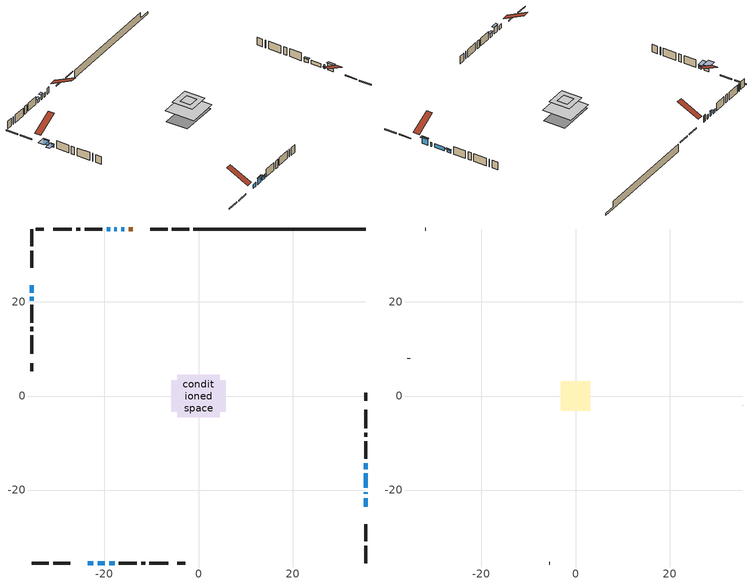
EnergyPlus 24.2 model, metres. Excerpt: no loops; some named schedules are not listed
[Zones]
conditioned space
 floor adiabatic (AdiabaticFloorConstruction): -4.49,-4.49 -4.49,4.49 4.49,4.49 4.49,-4.49 z1.1
 floor foundation (Slab1 construction): -5.79,-3.35 -5.79,3.35 5.79,3.35 5.79,-3.35 z-1.25
 wall outside (RimJoist1 construction): -2,35.5 -5.66,35.5 / -35.5,-35.5 -31.84,-35.5 / -35.5,35.5 -35.5,31.84 / 35.5,-35.5 35.5,-31.84 z1.1:1.4
 wall outside (RimJoist2 construction): -6.59,35.5 -10.26,35.5 / -30.91,-35.5 -27.24,-35.5 / -35.5,30.91 -35.5,27.24 / 35.5,-30.91 35.5,-27.24 z1.1:1.4
 wall outside (AdiabaticWallConstruction 1): -13.99,35.5 -14.85,35.5 z1.1:3.13
 wall outside (AdiabaticWallConstruction): -35.5,23.52 -35.5,21.99 z1.1:2.62; 35.5,-23.52 35.5,-21.69 / -21.41,-35.5 -19.88,-35.5 z1.1:3.13; 35.5,-20.76 35.5,-20.43 / 35.5,-19.51 35.5,-16.45 / -15.77,35.5 -16.43,35.5 / -23.52,-35.5 -22.33,-35.5 z1.1:2.32; -17.35,35.5 -17.86,35.5 z1.1:2.63; -35.5,21.06 -35.5,20.3 / -18.79,35.5 -19.55,35.5 z1.1:2.02; -18.95,-35.5 -17.83,-35.5 z1.1:2.22; 35.5,-15.53 35.5,-14.31 z1.1:2.12
 wall outside (Wall1 construction): -20.48,35.5 -24.23,35.5 / -16.9,-35.5 -13.15,-35.5 / -35.5,19.37 -35.5,15.62 / 35.5,-13.38 35.5,-9.63 z1.1:3.54
 wall outside (Wall2 construction): -25.16,35.5 -26.04,35.5 / -12.22,-35.5 -11.35,-35.5 / -35.5,14.69 -35.5,13.81 / 35.5,-8.7 35.5,-7.82 z1.1:3.54
 wall outside (Wall3 construction): -26.97,35.5 -30.91,35.5 / -10.42,-35.5 -6.47,-35.5 / -35.5,12.88 -35.5,8.94 / 35.5,-6.89 35.5,-2.95 z1.1:3.54
 wall outside (Wall5 construction): -32.85,35.5 -34.57,35.5 / -4.54,-35.5 -2.81,-35.5 / -35.5,7 -35.5,5.28 / 35.5,-1.01 35.5,0.71 z1.1:3.54
 wall foundation (FoundationWall1 construction): -1.07,35.5,-1.25 -1.07,35.5,1.1 31.84,35.5,1.1 31.84,35.5,-0.64 35.5,35.5,-0.64 35.5,35.5,-1.25
 window (WindowConstruction): -35.5,23.52 -35.5,21.99 z1.1:2.62
 window (WindowConstruction 7): 35.5,-23.52 35.5,-21.69 z1.1:3.13
 window (WindowConstruction 8): 35.5,-20.76 35.5,-20.43 z1.1:2.32
 window (WindowConstruction 9): 35.5,-19.51 35.5,-16.46 z1.1:2.32
 window (WindowConstruction 10): -15.77,35.5 -16.42,35.5 z1.1:2.32
 window (WindowConstruction 11): -23.52,-35.5 -22.33,-35.5 z1.1:2.32
 window (WindowConstruction 1): -17.35,35.5 -17.86,35.5 z1.1:2.62
 window (WindowConstruction 2): -21.4,-35.5 -19.88,-35.5 z1.1:3.13
 window (WindowConstruction 3): -35.5,21.06 -35.5,20.3 z1.1:2.01
 window (WindowConstruction 4): -18.79,35.5 -19.55,35.5 z1.1:2.01
 window (WindowConstruction 5): -18.95,-35.5 -17.83,-35.5 z1.1:2.22
 window (WindowConstruction 6): 35.5,-15.53 35.5,-14.31 z1.1:2.12
 door (Door): -13.99,35.5 -14.85,35.5 z1.1:3.13
 ceiling adiabatic (AdiabaticFloorConstruction): 4.49,-4.49 4.49,4.49 -4.49,4.49 -4.49,-4.49 z1.1
attic - vented
 floor to conditioned space (Floor1 construction Reversed): -1.58,-1.58 -1.58,1.58 1.58,1.58 1.58,-1.58 z3.54
 floor to conditioned space (Floor2 construction Reversed): -3.16,-3.16 -3.16,3.16 3.16,3.16 3.16,-3.16 z3.54
 wall outside (Wall4 construction): -31.84,35.5 -31.92,35.5 / -5.54,-35.5 -5.47,-35.5 / -35.5,8.01 -35.5,7.93 / 35.5,-2.02 35.5,-1.94 z1.1:3.54
 roof outside (Roof1 construction): -13.06,35.5,3.54 -13.06,28.82,6.88 -11.19,28.82,6.88 -11.19,35.5,3.54; -24.45,-35.5,3.54 -24.45,-28.82,6.88 -26.31,-28.82,6.88 -26.31,-35.5,3.54; -35.5,24.45,3.54 -28.82,24.45,6.88 -28.82,26.31,6.88 -35.5,26.31,3.54; 35.5,-24.45,3.54 28.82,-24.45,6.88 28.82,-26.31,6.88 35.5,-26.31,3.54
shading: -35.5,21.79 -35.5,23.72 -37.94,23.72 -37.94,21.79 z2.83; 35.5,-21.49 35.5,-23.72 36.11,-23.72 36.11,-21.49 z3.33; -18.06,35.5 -17.15,35.5 -17.15,36.11 -18.06,36.11 z2.83; -19.68,-35.5 -21.61,-35.5 -21.61,-36.11 -19.68,-36.11 z3.33; -35.5,20.1 -35.5,21.26 -37.94,21.26 -37.94,20.1 z2.22; -19.75,35.5 -18.59,35.5 -18.59,36.11 -19.75,36.11 z2.22; -17.63,-35.5 -19.15,-35.5 -19.15,-36.11 -17.63,-36.11 z2.42; 35.5,-14.11 35.5,-15.73 36.11,-15.73 36.11,-14.11 z2.32
[Building]
Building 1: Terrain=Suburbs
[Site:Location]
Windsor AP_ON: Latitude {deg}=42.28; Longitude {deg}=-82.96; Time Zone {hr}=-5; Elevation {m}=190; Keep Site Location Information=Yes
[Site:GroundTemperature:Shallow]
6.34957, 4.46684, 4.31606, 5.20952, 8.79623, 12.3662, 15.4612, 17.4219, 17.5884, 15.9938, 12.9777, 9.51722
[Site:WaterMainsTemperature]
Calculation Method=Schedule; Temperature Schedule=mains temperature schedule
[Material] Roughness=Rough; Thermal Absorptance=0.9
Name | Thickness {m} | Conductivity {W/m-K} | Density {kg/m3} | Specific Heat {J/kg-K} | Solar Absorptance | Visible Absorptance
asphalt or fiberglass shingles | 0.00635 | 0.162714 | 1121.4 | 1465.45 | 0.4 | 0.4
ceiling loosefill ins | 0.0846667 | 0.0480833 | 16.02 | 1046.75 | 0.7 | 0.7
ceiling stud and cavity | 0.1397 | 0.112855 | 65.682 | 1177.47 | 0.7 | 0.7
ceiling stud and cavity 1 | 0.1397 | 0.112375 | 65.682 | 1177.47 | 0.7 | 0.7
concrete 4.0 in. | 0.1016 | 1.803125 | 2242.8 | 837.4 | 0.7 | 0.7
concrete 8.0 in. | 0.2032 | 1.803125 | 2242.8 | 837.4 | 0.7 | 0.7
door material | 0.04445 | 0.053851 | 512.64 | 1214.23 | 0.7 | 0.7
exterior vertical ins | 0.0451399 | 0.029427 | 32.04 | 1214.23 | 0.7 | 0.7
floor covering | 0.0127 | 0.0433444 | 54.468 | 1339.84 | 0.6 | 0.6
floor rigid ins; wall rigid ins | 0.512978 | 0.029427 | 32.04 | 1214.23 | 0.7 | 0.7
floor stud and cavity | 0.1397 | 1.75129 | 37.0049 | 1207.88 | 0.7 | 0.7
furniture material conditioned space 1 | 0.1524 | 0.115458 | 640.8 | 1214.23 | 0.6 | 0.6
gypsum board | 0.0127 | 0.160291 | 801 | 837.4 | 0.6 | 0.6
gypsum board 1 | 0.0127 | 0.160291 | 801 | 837.4 | 0.7 | 0.7
osb sheathing 0.5 in. | 0.0127 | 0.115458 | 512.64 | 1214.23 | 0.7 | 0.7
osb sheathing 0.75 in. | 0.01905 | 0.115458 | 512.64 | 1214.23 | 0.7 | 0.7
osb sheathing 2.0 in. | 0.0508 | 0.115458 | 512.64 | 1214.23 | 0.7 | 0.7
rim joist rigid ins | 0.051816 | 0.029427 | 32.04 | 1214.23 | 0.7 | 0.7
rim joist stud and cavity | 0.0508 | 0.273253 | 125.044 | 1163.47 | 0.6 | 0.6
rim joist stud and cavity 1 | 0.0508 | 0.0293018 | 125.044 | 1163.47 | 0.6 | 0.6
wall stud and cavity | 0.1397 | 0.0839559 | 139.0536 | 1170.24 | 0.7 | 0.7
wall stud and cavity 1 | 0.1397 | 0.100811 | 139.0536 | 1170.24 | 0.7 | 0.7
wall stud and cavity 2 | 0.1397 | 0.0961679 | 139.0536 | 1170.24 | 0.7 | 0.7
wall stud and cavity 3 | 0.0889 | 6.1454 | 50.32683 | 1063.81 | 0.6 | 0.6
wall stud and cavity 4 | 0.1397 | 0.100653 | 139.0536 | 1170.24 | 0.7 | 0.7
wall stud and cavity 5 | 0.0889 | 0.380278 | 52.3479 | 1209.89 | 0.7 | 0.7
wall stud and cavity 6 | 0.0889 | 0.391764 | 83.0341 | 1211.67 | 0.7 | 0.7
wood siding | 0.0254 | 0.102417 | 544.68 | 1172.36 | 0.4 | 0.4
wood siding 1 | 0.00254 | 0.102417 | 544.68 | 1172.36 | 0.4 | 0.4
wood siding 2; wood siding 3; wood siding 4 | 0.0254 | 0.102417 | 544.68 | 1172.36 | 0.7 | 0.7
[WindowMaterial:SimpleGlazingSystem]
Name | U-Factor {W/m2-K} | Solar Heat Gain Coefficient
WindowMaterial | 2.92871 | 0.44
WindowMaterial 1 | 2.89521 | 0.51
WindowMaterial 2 | 2.96164 | 0.43
WindowMaterial 3 | 2.91622 | 0.48
WindowMaterial 4 | 2.909975 | 0.48
WindowMaterial 5 | 2.88272 | 0.52
WindowMaterial 6 | 3.0082 | 0.36
WindowMaterial 7 | 2.95313 | 0.43
[Construction]
AdiabaticFloorConstruction: floor stud and cavity, floor rigid ins, osb sheathing 0.75 in., floor covering
AdiabaticWallConstruction: wood siding 3, wall rigid ins, wall stud and cavity 5, gypsum board
AdiabaticWallConstruction 1: wood siding 4, wall rigid ins, wall stud and cavity 5, gypsum board
Door: door material
Floor1 construction Reversed: gypsum board, ceiling stud and cavity, ceiling loosefill ins
Floor2 construction Reversed: gypsum board, ceiling stud and cavity 1, ceiling loosefill ins
FoundationWall1 construction: concrete 8.0 in., gypsum board 1
furniture construction conditioned space 1: furniture material conditioned space 1
PartitionWallConstruction: gypsum board, wall stud and cavity 6, gypsum board
RimJoist1 construction: wood siding 2, rim joist rigid ins, osb sheathing 2.0 in., rim joist stud and cavity
RimJoist2 construction: wood siding 2, osb sheathing 2.0 in., rim joist stud and cavity 1
Roof1 construction: asphalt or fiberglass shingles
Slab1 construction: concrete 4.0 in.
Wall1 construction: wood siding, osb sheathing 0.5 in., wall stud and cavity, gypsum board
Wall2 construction: wood siding, osb sheathing 0.5 in., wall stud and cavity 1, gypsum board
Wall3 construction: wood siding, osb sheathing 0.5 in., wall stud and cavity 2, gypsum board
Wall4 construction: wood siding 1, wall stud and cavity 3
Wall5 construction: wood siding, osb sheathing 0.5 in., wall stud and cavity 4, gypsum board
WindowConstruction; WindowConstruction 1: WindowMaterial
WindowConstruction 10; WindowConstruction 8: WindowMaterial 6
WindowConstruction 11: WindowMaterial 7
WindowConstruction 2: WindowMaterial 1
WindowConstruction 3; WindowConstruction 4: WindowMaterial 2
WindowConstruction 5: WindowMaterial 3
WindowConstruction 6: WindowMaterial 4
WindowConstruction 7; WindowConstruction 9: WindowMaterial 5
[Zone] Multiplier=1; Part of Total Floor Area=Yes
Name | Volume {m3}
attic - vented | 26.3128
conditioned space | 397.6
[Space]
Name | Zone | Volume {m3}
attic - vented 1 | attic - vented | 26.3128
conditioned space 1 | conditioned space | 397.6
[ZoneInfiltration:EffectiveLeakageArea]
infil attic - vented 1: Zone or Space=attic - vented 1; Schedule=Always On Discrete; Effective Air Leakage Area {cm2}=2220; Stack Coefficient=0.000401961; Wind Coefficient=1.3546e-05
[ZoneMixing]
whole house fan mix: Zone or Space=attic - vented; Schedule=Always On Continuous; Design Flow Rate Calculation Method=Flow/Zone; Design Flow Rate {m3/s}=0; Source Zone or Space=conditioned space
[SurfaceProperty:ExposedFoundationPerimeter]
Slab1: Exposed Perimeter Calculation Method=TotalExposedPerimeter; Total Exposed Perimeter {m}=36.575
[InternalMass] Zone or ZoneList=conditioned space; Space or SpaceList=conditioned space 1
Name | Construction | Surface Area {m2}
furniture mass conditioned space 1 | furniture construction conditioned space 1 | 63.28
partition wall mass | PartitionWallConstruction | 158.2
[Lights]
interior lighting: Zone or ZoneList or Space or SpaceList=conditioned space 1; Schedule=interior lighting schedule; Design Level Calculation Method=LightingLevel; Lighting Level {W}=343.2; Return Air Fraction=0; Fraction Radiant=0.6; Fraction Visible=0.2; Fraction Replaceable=1
[People]
occupants: Zone or ZoneList or Space or SpaceList=conditioned space 1; Number of People Schedule=occupants schedule; Number of People Calculation Method=People; Number of People=3; Fraction Radiant=0.314171; Sensible Heat Fraction=0.56303; Activity Level Schedule=occupants activity schedule; Carbon Dioxide Generation Rate {m3/s-W}=0; Enable ASHRAE 55 Comfort Warnings=No; Mean Radiant Temperature Calculation Type=EnclosureAveraged
[ElectricEquipment] Zone or ZoneList or Space or SpaceList=conditioned space 1; Design Level Calculation Method=EquipmentLevel
Name | Schedule | Design Level {W} | Fraction Latent | Fraction Radiant | Fraction Lost
clothes dryer | clothes dryer schedule | 140.772 | 0.015 | 0.081 | 0.85
clothes washer | clothes washer schedule | 32.1985 | 0.03 | 0.162 | 0.7
cooking range | cooking range schedule | 215.147 | 0.08 | 0.432 | 0.2
dishwasher | dishwasher schedule | 66.8632 | 0.3 | 0.18 | 0.4
fridge | fridge schedule | 72.9452 | 0 | 0.6 | 0
mech vent bath fan 0 | mech vent bath fan 0 schedule | 50.2 | 0 | 0 | 1
mech vent house fan | mech vent house fan schedule | 0 | 0 | 0 | 1
mech vent house fan cfis | mech vent house fan cfis schedule | 0 | 0 | 0 | 0
mech vent range fan 0 | mech vent range fan 0 schedule | 57 | 0 | 0 | 1
misc plug loads | misc plug loads schedule | 494.7 | 0.045 | 0.513 | 0.1
whole house fan | Always On Discrete | 0 | 0 | 0 | 1
[OtherEquipment] Zone or ZoneList or Space or SpaceList=conditioned space 1; Design Level Calculation Method=EquipmentLevel
Name | Fuel Type | Schedule | Design Level {W} | Fraction Latent | Fraction Radiant | Fraction Lost
clothes dryer 1 | Electricity | clothes dryer schedule | 0 | 0.015 | 0.081 | 0.85
cooking range 1 | Electricity | cooking range schedule | 0 | 0.08 | 0.432 | 0.2
general water use latent | None | general water use schedule | 62.594 | 1 | 0 | 0
general water use sensible | None | general water use schedule | -61.6891 | 0 | 0.6 | 0
mech vent house fan latent load | None | Always On Discrete | 0 | 1 | 0 | 0
mech vent house fan sensible load | None | Always On Discrete | 0 | 0 | 0 | 0
water heater energy adjustment1 | NaturalGas | Always On Discrete | 0.01 | 0 | 0 | 1
[ZoneInfiltration:DesignFlowRate] Zone or ZoneList or Space or SpaceList=conditioned space 1; Schedule=Always On Discrete; Design Flow Rate Calculation Method=Flow/Zone; Design Flow Rate {m3/s}=0
infil flow; natural vent flow; whole house fan flow
[AvailabilityManager:Scheduled]
central ac and furnace airloop Availability Manager: Schedule=Always On Discrete
[Foundation:Kiva]
Foundation Kiva 1: Initial Indoor Air Temperature {C}=18; Wall Height Above Grade {m}=1.10002; Wall Depth Below Slab {m}=0.2032; Custom Block Material Name 1=exterior vertical ins; Custom Block Depth 1 {m}=2.350008; Custom Block X Position 1 {m}=0.2159; Custom Block Z Position 1 {m}=0
[Foundation:Kiva:Settings]
Soil Conductivity {W/m-K}=0.849921; Soil Density {kg/m3}=1842.3; Soil Specific Heat {J/kg-K}=418.7; Ground Solar Absorptivity=0.9; Ground Thermal Absorptivity=0.9; Ground Surface Roughness {m}=0.03; Far-Field Width {m}=40; Deep-Ground Boundary Condition=ZeroFlux; Deep-Ground Depth {m}=40; Minimum Cell Dimension {m}=0.2; Maximum Cell Growth Coefficient=3; Simulation Timestep=Timestep
[Exterior:Lights]
exterior lighting: Schedule=exterior lighting schedule; Design Level {W}=75.6
[EnergyManagementSystem:GlobalVariable]
central_ac_and_furnace_airloop_Fan_RTF
infil_program_Qfan
infil_program_Qinf
natural_vent_program_Qnv
natural_vent_program_Qwhf
[EnergyManagementSystem:Sensor]
Name | Output:Variable or Output:Meter Index Key | Output:Variable or Output:Meter
airflow_gain | infil flow | Infiltration Sensible Heat Gain Energy
airflow_gain_1 | natural vent flow | Infiltration Sensible Heat Gain Energy
airflow_gain_2 | whole house fan flow | Infiltration Sensible Heat Gain Energy
airflow_loss | infil flow | Infiltration Sensible Heat Loss Energy
airflow_loss_1 | natural vent flow | Infiltration Sensible Heat Loss Energy
airflow_loss_2 | whole house fan flow | Infiltration Sensible Heat Loss Energy
clg_load_cond |  | Cooling:EnergyTransfer:Zone:CONDITIONED SPACE
clg_sp_s; clg_sp_s_1 | cooling setpoint | Schedule Value
clothes_dryer_exhaust_0_sch_s | clothes dryer exhaust 0 schedule | Schedule Value
cool_season | cooling season schedule | Schedule Value
htg_load_cond |  | Heating:EnergyTransfer:Zone:CONDITIONED SPACE
htg_sp_s; htg_sp_s_1 | heating setpoint | Schedule Value
ig_ee_conv | clothes dryer | Electric Equipment Convective Heating Energy
ig_ee_conv_2 | cooking range | Electric Equipment Convective Heating Energy
ig_ee_conv_4 | fridge | Electric Equipment Convective Heating Energy
ig_ee_conv_5 | misc plug loads | Electric Equipment Convective Heating Energy
ig_ee_conv_6 | whole house fan | Electric Equipment Convective Heating Energy
ig_ee_rad | clothes dryer | Electric Equipment Radiant Heating Energy
ig_ee_rad_2 | cooking range | Electric Equipment Radiant Heating Energy
ig_ee_rad_4 | fridge | Electric Equipment Radiant Heating Energy
ig_ee_rad_5 | misc plug loads | Electric Equipment Radiant Heating Energy
ig_ee_rad_6 | whole house fan | Electric Equipment Radiant Heating Energy
ig_lgt_conv | interior lighting | Lights Convective Heating Energy
ig_lgt_rad | interior lighting | Lights Radiant Heating Energy
ig_lgt_vis | interior lighting | Lights Visible Radiation Heating Energy
ig_oe_conv | clothes dryer 1 | Other Equipment Convective Heating Energy
ig_oe_conv_1 | cooking range 1 | Other Equipment Convective Heating Energy
ig_oe_conv_2 | general water use latent | Other Equipment Convective Heating Energy
ig_oe_conv_3 | general water use sensible | Other Equipment Convective Heating Energy
ig_oe_conv_4 | water heater energy adjustment1 | Other Equipment Convective Heating Energy
ig_oe_rad | clothes dryer 1 | Other Equipment Radiant Heating Energy
ig_oe_rad_1 | cooking range 1 | Other Equipment Radiant Heating Energy
ig_oe_rad_2 | general water use latent | Other Equipment Radiant Heating Energy
ig_oe_rad_3 | general water use sensible | Other Equipment Radiant Heating Energy
ig_oe_rad_4 | water heater energy adjustment1 | Other Equipment Radiant Heating Energy
ig_ppl_conv | occupants | People Convective Heating Energy
ig_ppl_rad | occupants | People Radiant Heating Energy
im_conv | furniture mass conditioned space 1 | Surface Inside Face Convection Heat Gain Energy
im_conv_1 | partition wall mass | Surface Inside Face Convection Heat Gain Energy
im_ig | furniture mass conditioned space 1 | Surface Inside Face Internal Gains Radiation Heat Gain Energy
im_ig_1 | partition wall mass | Surface Inside Face Internal Gains Radiation Heat Gain Energy
im_lgt | furniture mass conditioned space 1 | Surface Inside Face Lights Radiation Heat Gain Energy
im_lgt_1 | partition wall mass | Surface Inside Face Lights Radiation Heat Gain Energy
im_sol | furniture mass conditioned space 1 | Surface Inside Face Solar Radiation Heat Gain Energy
im_sol_1 | partition wall mass | Surface Inside Face Solar Radiation Heat Gain Energy
im_surf | furniture mass conditioned space 1 | Surface Inside Face Net Surface Thermal Radiation Heat Gain Energy
im_surf_1 | partition wall mass | Surface Inside Face Net Surface Thermal Radiation Heat Gain Energy
mech_vent_bath_fan_0_sch_s | mech vent bath fan 0 schedule | Schedule Value
mech_vent_range_fan_0_sch_s | mech vent range fan 0 schedule | Schedule Value
mv_conv | mech vent bath fan 0 | Electric Equipment Convective Heating Energy
mv_conv_1 | mech vent house fan | Electric Equipment Convective Heating Energy
mv_conv_2 | mech vent house fan cfis | Electric Equipment Convective Heating Energy
mv_conv_3 | mech vent range fan 0 | Electric Equipment Convective Heating Energy
mv_conv_4 | mech vent house fan latent load | Other Equipment Convective Heating Energy
mv_conv_5 | mech vent house fan sensible load | Other Equipment Convective Heating Energy
mv_rad | mech vent bath fan 0 | Electric Equipment Radiant Heating Energy
mv_rad_1 | mech vent house fan | Electric Equipment Radiant Heating Energy
mv_rad_2 | mech vent house fan cfis | Electric Equipment Radiant Heating Energy
mv_rad_3 | mech vent range fan 0 | Electric Equipment Radiant Heating Energy
mv_rad_4 | mech vent house fan latent load | Other Equipment Radiant Heating Energy
mv_rad_5 | mech vent house fan sensible load | Other Equipment Radiant Heating Energy
natural_vent_s | natural vent schedule | Schedule Value
out_pb_s |  | Site Outdoor Air Barometric Pressure
out_wt_s |  | Site Outdoor Air Humidity Ratio
site_vw_s |  | Site Wind Speed
ss_back_out | Window1 | Surface Window Shortwave from Zone Back Out Window Heat Transfer Rate
ss_back_out_1 | Window10 | Surface Window Shortwave from Zone Back Out Window Heat Transfer Rate
ss_back_out_10 | Window8 | Surface Window Shortwave from Zone Back Out Window Heat Transfer Rate
ss_back_out_11 | Window9 | Surface Window Shortwave from Zone Back Out Window Heat Transfer Rate
ss_back_out_2 | Window11 | Surface Window Shortwave from Zone Back Out Window Heat Transfer Rate
ss_back_out_3 | Window12 | Surface Window Shortwave from Zone Back Out Window Heat Transfer Rate
ss_back_out_4 | Window13 | Surface Window Shortwave from Zone Back Out Window Heat Transfer Rate
ss_back_out_5 | Window15 | Surface Window Shortwave from Zone Back Out Window Heat Transfer Rate
ss_back_out_6 | Window2 | Surface Window Shortwave from Zone Back Out Window Heat Transfer Rate
ss_back_out_7 | Window4 | Surface Window Shortwave from Zone Back Out Window Heat Transfer Rate
ss_back_out_8 | Window6 | Surface Window Shortwave from Zone Back Out Window Heat Transfer Rate
ss_back_out_9 | Window7 | Surface Window Shortwave from Zone Back Out Window Heat Transfer Rate
ss_conv | Door1 | Surface Inside Face Convection Heat Gain Energy
ss_conv_1 | Window1 | Surface Inside Face Convection Heat Gain Energy
ss_conv_10 | Window7 | Surface Inside Face Convection Heat Gain Energy
ss_conv_11 | Window8 | Surface Inside Face Convection Heat Gain Energy
ss_conv_12 | Window9 | Surface Inside Face Convection Heat Gain Energy
ss_conv_2 | Window10 | Surface Inside Face Convection Heat Gain Energy
ss_conv_3 | Window11 | Surface Inside Face Convection Heat Gain Energy
ss_conv_4 | Window12 | Surface Inside Face Convection Heat Gain Energy
ss_conv_5 | Window13 | Surface Inside Face Convection Heat Gain Energy
ss_conv_6 | Window15 | Surface Inside Face Convection Heat Gain Energy
ss_conv_7 | Window2 | Surface Inside Face Convection Heat Gain Energy
ss_conv_8 | Window4 | Surface Inside Face Convection Heat Gain Energy
ss_conv_9 | Window6 | Surface Inside Face Convection Heat Gain Energy
ss_ig | Door1 | Surface Inside Face Internal Gains Radiation Heat Gain Energy
ss_ig_1 | Window1 | Surface Inside Face Internal Gains Radiation Heat Gain Energy
ss_ig_10 | Window7 | Surface Inside Face Internal Gains Radiation Heat Gain Energy
ss_ig_11 | Window8 | Surface Inside Face Internal Gains Radiation Heat Gain Energy
ss_ig_12 | Window9 | Surface Inside Face Internal Gains Radiation Heat Gain Energy
ss_ig_2 | Window10 | Surface Inside Face Internal Gains Radiation Heat Gain Energy
ss_ig_3 | Window11 | Surface Inside Face Internal Gains Radiation Heat Gain Energy
ss_ig_4 | Window12 | Surface Inside Face Internal Gains Radiation Heat Gain Energy
ss_ig_5 | Window13 | Surface Inside Face Internal Gains Radiation Heat Gain Energy
ss_ig_6 | Window15 | Surface Inside Face Internal Gains Radiation Heat Gain Energy
ss_ig_7 | Window2 | Surface Inside Face Internal Gains Radiation Heat Gain Energy
ss_ig_8 | Window4 | Surface Inside Face Internal Gains Radiation Heat Gain Energy
ss_ig_9 | Window6 | Surface Inside Face Internal Gains Radiation Heat Gain Energy
ss_lgt | Door1 | Surface Inside Face Lights Radiation Heat Gain Energy
ss_sol | Door1 | Surface Inside Face Solar Radiation Heat Gain Energy
ss_surf | Door1 | Surface Inside Face Net Surface Thermal Radiation Heat Gain Energy
ss_surf_1 | Window1 | Surface Inside Face Net Surface Thermal Radiation Heat Gain Energy
ss_surf_10 | Window7 | Surface Inside Face Net Surface Thermal Radiation Heat Gain Energy
ss_surf_11 | Window8 | Surface Inside Face Net Surface Thermal Radiation Heat Gain Energy
ss_surf_12 | Window9 | Surface Inside Face Net Surface Thermal Radiation Heat Gain Energy
ss_surf_2 | Window10 | Surface Inside Face Net Surface Thermal Radiation Heat Gain Energy
ss_surf_3 | Window11 | Surface Inside Face Net Surface Thermal Radiation Heat Gain Energy
ss_surf_4 | Window12 | Surface Inside Face Net Surface Thermal Radiation Heat Gain Energy
ss_surf_5 | Window13 | Surface Inside Face Net Surface Thermal Radiation Heat Gain Energy
ss_surf_6 | Window15 | Surface Inside Face Net Surface Thermal Radiation Heat Gain Energy
ss_surf_7 | Window2 | Surface Inside Face Net Surface Thermal Radiation Heat Gain Energy
ss_surf_8 | Window4 | Surface Inside Face Net Surface Thermal Radiation Heat Gain Energy
ss_surf_9 | Window6 | Surface Inside Face Net Surface Thermal Radiation Heat Gain Energy
ss_trans_in | Window1 | Surface Window Transmitted Solar Radiation Rate
ss_trans_in_1 | Window10 | Surface Window Transmitted Solar Radiation Rate
ss_trans_in_10 | Window8 | Surface Window Transmitted Solar Radiation Rate
ss_trans_in_11 | Window9 | Surface Window Transmitted Solar Radiation Rate
ss_trans_in_2 | Window11 | Surface Window Transmitted Solar Radiation Rate
ss_trans_in_3 | Window12 | Surface Window Transmitted Solar Radiation Rate
ss_trans_in_4 | Window13 | Surface Window Transmitted Solar Radiation Rate
ss_trans_in_5 | Window15 | Surface Window Transmitted Solar Radiation Rate
ss_trans_in_6 | Window2 | Surface Window Transmitted Solar Radiation Rate
ss_trans_in_7 | Window4 | Surface Window Transmitted Solar Radiation Rate
ss_trans_in_8 | Window6 | Surface Window Transmitted Solar Radiation Rate
ss_trans_in_9 | Window7 | Surface Window Transmitted Solar Radiation Rate
ss_trans_out | Window1 | Surface Inside Face Initial Transmitted Diffuse Transmitted Out Window Solar Radiation Rate
ss_trans_out_1 | Window10 | Surface Inside Face Initial Transmitted Diffuse Transmitted Out Window Solar Radiation Rate
ss_trans_out_10 | Window8 | Surface Inside Face Initial Transmitted Diffuse Transmitted Out Window Solar Radiation Rate
ss_trans_out_11 | Window9 | Surface Inside Face Initial Transmitted Diffuse Transmitted Out Window Solar Radiation Rate
ss_trans_out_2 | Window11 | Surface Inside Face Initial Transmitted Diffuse Transmitted Out Window Solar Radiation Rate
ss_trans_out_3 | Window12 | Surface Inside Face Initial Transmitted Diffuse Transmitted Out Window Solar Radiation Rate
ss_trans_out_4 | Window13 | Surface Inside Face Initial Transmitted Diffuse Transmitted Out Window Solar Radiation Rate
ss_trans_out_5 | Window15 | Surface Inside Face Initial Transmitted Diffuse Transmitted Out Window Solar Radiation Rate
